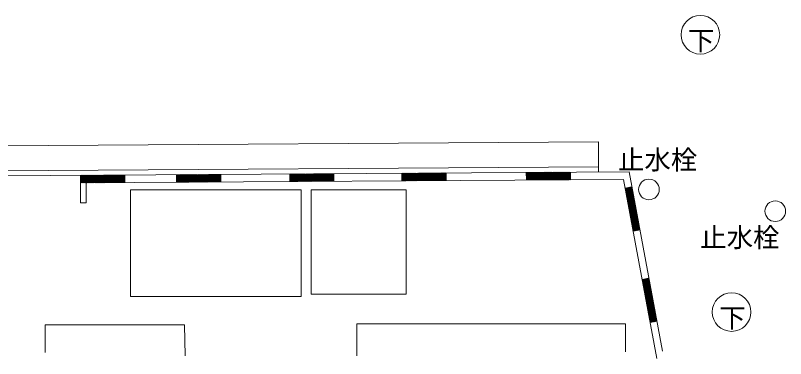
# Model space of a CAD drawing. Units: millimetres, scale not verified. Extents: x 0 to 420500, y 0 to 297000.
# Drawn here: x 76634 to 89735, y 30876 to 36714 of the extents above; entities that cross this region are included whole.
import ezdxf
from ezdxf.enums import TextEntityAlignment as Align

# ---------------------------------------------------------------- set-up
doc = ezdxf.new("R2010")
doc.units = ezdxf.units.MM
doc.header["$LTSCALE"] = 500
doc.layers.add('0-E公園外(道路など)', color=7, linetype='Continuous', lineweight=13)
doc.styles.add('ＭＳ ゴシック', font='')
doc.styles.get('ＭＳ ゴシック').set_extended_font_data('MS Gothic')

msp = doc.modelspace()

# ---------------------------------------------------------------- linework, layer by layer
at = {"layer": '0-E公園外(道路など)'}
for p, q in [((50307.2, 34328.6), (86550.5, 34560.9)), ((86550.9, 34049.9), (86550.5, 34560.9)), ((50307, 33904.1), (86550.8, 34136.4)), ((49560.1, 33812.8), (87072.8, 34053.3)), ((77741.4, 33961.4), (77773.7, 33993.7)), ((77741.4, 33979), (77755.9, 33993.6)), ((77741.4, 33993.5), (77741.8, 33525.8)), ((77741.5, 33873.1), (77862.7, 33994.2)), ((77741.5, 33890.7), (77844.9, 33994.1)), ((77741.5, 33908.4), (77827.1, 33994)), ((77741.5, 33926), (77809.3, 33993.9)), ((77741.5, 33943.7), (77791.5, 33993.8)), ((77751.9, 33865.8), (77880.5, 33994.4)), ((77769.7, 33865.9), (77898.3, 33994.5)), ((77787.5, 33866), (77916.1, 33994.6)), ((77805.3, 33866.1), (77933.9, 33994.7)), ((77823.1, 33866.2), (77951.7, 33994.8)), ((77840.9, 33866.4), (77969.4, 33994.9)), ((77858.7, 33866.5), (77987.2, 33995)), ((77876.5, 33866.6), (78005, 33995.2)), ((77894.2, 33866.7), (78022.8, 33995.3)), ((77912, 33866.8), (78040.6, 33995.4)), ((77929.8, 33866.9), (78058.4, 33995.5)), ((77947.6, 33867), (78076.2, 33995.6)), ((77965.4, 33867.2), (78094, 33995.7)), ((77983.2, 33867.3), (78111.8, 33995.8)), ((78001, 33867.4), (78129.6, 33996)), ((78018.8, 33867.5), (78147.4, 33996.1)), ((78036.6, 33867.6), (78165.2, 33996.2)), ((78054.4, 33867.7), (78183, 33996.3)), ((78072.2, 33867.8), (78200.7, 33996.4)), ((78090, 33868), (78218.5, 33996.5)), ((78107.7, 33868.1), (78236.3, 33996.6)), ((78125.5, 33868.2), (78254.1, 33996.8)), ((78143.3, 33868.3), (78271.9, 33996.9)), ((78161.1, 33868.4), (78289.7, 33997)), ((78178.9, 33868.5), (78307.5, 33997.1)), ((78196.7, 33868.6), (78325.3, 33997.2)), ((78214.5, 33868.8), (78343.1, 33997.3)), ((78232.3, 33868.9), (78360.9, 33997.4)), ((78250.1, 33869), (78378.7, 33997.6)), ((78267.9, 33869.1), (78396.5, 33997.7)), ((78285.7, 33869.2), (78414.2, 33997.8)), ((78303.5, 33869.3), (78432, 33997.9)), ((78321.2, 33869.4), (78449.8, 33998)), ((78339, 33869.6), (78467.6, 33998.1)), ((78356.8, 33869.7), (78485.4, 33998.2)), ((78374.6, 33869.8), (78492.9, 33988.1)), ((78392.4, 33869.9), (78492.9, 33970.4)), ((78410.2, 33870), (78493, 33952.8)), ((78428, 33870.1), (78493, 33935.1)), ((78492.9, 33998.3), (78493, 33870.5)), ((79375.5, 33936.5), (79443.4, 34004.4)), ((79375.5, 33954.2), (79425.6, 34004.3)), ((79375.5, 33971.9), (79407.8, 34004.2)), ((79375.5, 33989.5), (79390, 34004)), ((79375.5, 34003.9), (79375.6, 33876.2)), ((79375.6, 33883.5), (79496.8, 34004.7)), ((79375.6, 33901.2), (79479, 34004.6)), ((79375.6, 33918.9), (79461.2, 34004.5)), ((79386, 33876.3), (79514.6, 34004.8)), ((79403.8, 33876.4), (79532.4, 34005)), ((79421.6, 33876.5), (79550.2, 34005.1)), ((79439.4, 33876.6), (79567.9, 34005.2)), ((79457.2, 33876.7), (79585.7, 34005.3)), ((79474.9, 33876.8), (79603.5, 34005.4)), ((79492.7, 33876.9), (79621.3, 34005.5)), ((79510.5, 33877.1), (79639.1, 34005.6)), ((79528.3, 33877.2), (79656.9, 34005.8)), ((79546.1, 33877.3), (79674.7, 34005.9)), ((79563.9, 33877.4), (79692.5, 34006)), ((79581.7, 33877.5), (79710.3, 34006.1)), ((79599.5, 33877.6), (79728.1, 34006.2)), ((79617.3, 33877.7), (79745.9, 34006.3)), ((79635.1, 33877.9), (79763.7, 34006.4)), ((79652.9, 33878), (79781.4, 34006.5)), ((79670.7, 33878.1), (79799.2, 34006.7)), ((79688.5, 33878.2), (79817, 34006.8)), ((79706.2, 33878.3), (79834.8, 34006.9)), ((79724, 33878.4), (79852.6, 34007)), ((79741.8, 33878.5), (79870.4, 34007.1)), ((79759.6, 33878.7), (79888.2, 34007.2)), ((79777.4, 33878.8), (79906, 34007.3)), ((79795.2, 33878.9), (79923.8, 34007.5)), ((79813, 33879), (79941.6, 34007.6)), ((79830.8, 33879.1), (79959.4, 34007.7)), ((79848.6, 33879.2), (79977.2, 34007.8)), ((79866.4, 33879.3), (79994.9, 34007.9)), ((79884.2, 33879.5), (80012.7, 34008)), ((79902, 33879.6), (80030.5, 34008.1)), ((79919.7, 33879.7), (80048.3, 34008.3)), ((79937.5, 33879.8), (80066.1, 34008.4)), ((79955.3, 33879.9), (80083.9, 34008.5)), ((79973.1, 33880), (80101.7, 34008.6)), ((79990.9, 33880.1), (80119.5, 34008.7)), ((80008.7, 33880.3), (80127, 33998.6)), ((80026.5, 33880.4), (80127, 33980.9)), ((80044.3, 33880.5), (80127, 33963.2)), ((80062.1, 33880.6), (80127.1, 33945.6)), ((80127, 34008.8), (80127.1, 33881)), ((81301.3, 34016.3), (81301.4, 33888.5)), ((81301.4, 33895.9), (81422.6, 34017.1)), ((81301.4, 33913.5), (81404.8, 34017)), ((81301.4, 33931.2), (81387, 34016.8)), ((81301.4, 33948.9), (81369.3, 34016.7)), ((81301.4, 33966.5), (81351.5, 34016.6)), ((81301.4, 33984.2), (81333.7, 34016.5)), ((81301.4, 34001.9), (81315.9, 34016.4)), ((81311.8, 33888.6), (81440.4, 34017.2)), ((81329.6, 33888.7), (81458.2, 34017.3)), ((81347.4, 33888.8), (81476, 34017.4)), ((81365.2, 33888.9), (81493.8, 34017.5)), ((81383, 33889.1), (81511.6, 34017.6)), ((81400.8, 33889.2), (81529.4, 34017.8)), ((81418.6, 33889.3), (81547.2, 34017.9)), ((81436.4, 33889.4), (81565, 34018)), ((81454.2, 33889.5), (81582.8, 34018.1)), ((81472, 33889.6), (81600.5, 34018.2)), ((81489.8, 33889.7), (81618.3, 34018.3)), ((81507.6, 33889.9), (81636.1, 34018.4)), ((81525.3, 33890), (81653.9, 34018.6)), ((81543.1, 33890.1), (81671.7, 34018.7)), ((81560.9, 33890.2), (81689.5, 34018.8)), ((81578.7, 33890.3), (81707.3, 34018.9)), ((81596.5, 33890.4), (81725.1, 34019)), ((81614.3, 33890.5), (81742.9, 34019.1)), ((81632.1, 33890.7), (81760.7, 34019.2)), ((81649.9, 33890.8), (81778.5, 34019.3)), ((81667.7, 33890.9), (81796.3, 34019.5)), ((81685.5, 33891), (81814, 34019.6)), ((81703.3, 33891.1), (81831.8, 34019.7)), ((81721.1, 33891.2), (81849.6, 34019.8)), ((81738.8, 33891.3), (81867.4, 34019.9)), ((81756.6, 33891.5), (81885.2, 34020)), ((81774.4, 33891.6), (81903, 34020.1)), ((81792.2, 33891.7), (81920.8, 34020.3)), ((81810, 33891.8), (81938.6, 34020.4)), ((81827.8, 33891.9), (81956.4, 34020.5)), ((81845.6, 33892), (81974.2, 34020.6)), ((81863.4, 33892.1), (81992, 34020.7)), ((81881.2, 33892.3), (82009.8, 34020.8)), ((81899, 33892.4), (82027.5, 34020.9)), ((81916.8, 33892.5), (82045.3, 34021.1)), ((81934.6, 33892.6), (82052.9, 34010.9)), ((81952.3, 33892.7), (82052.9, 33993.2)), ((81970.1, 33892.8), (82052.9, 33975.6)), ((81987.9, 33892.9), (82052.9, 33957.9)), ((82005.7, 33893.1), (82052.9, 33940.3)), ((82052.9, 34021.1), (82053, 33893.4)), ((83207.8, 33961.1), (83275.7, 34028.9)), ((83207.8, 33978.8), (83257.9, 34028.8)), ((83207.8, 33996.4), (83240.1, 34028.7)), ((83207.8, 34014.1), (83222.3, 34028.6)), ((83207.8, 34028.5), (83207.9, 33900.8)), ((83207.9, 33908.1), (83329.1, 34029.3)), ((83207.9, 33925.8), (83311.3, 34029.2)), ((83207.9, 33943.4), (83293.5, 34029.1)), ((83218.3, 33900.8), (83346.9, 34029.4)), ((83236.1, 33900.9), (83364.7, 34029.5)), ((83253.9, 33901.1), (83382.4, 34029.6)), ((83271.7, 33901.2), (83400.2, 34029.7)), ((83289.5, 33901.3), (83418, 34029.9)), ((83307.2, 33901.4), (83435.8, 34030)), ((83325, 33901.5), (83453.6, 34030.1)), ((83342.8, 33901.6), (83471.4, 34030.2)), ((83360.6, 33901.7), (83489.2, 34030.3)), ((83378.4, 33901.9), (83507, 34030.4)), ((83396.2, 33902), (83524.8, 34030.5)), ((83414, 33902.1), (83542.6, 34030.7)), ((83431.8, 33902.2), (83560.4, 34030.8)), ((83449.6, 33902.3), (83578.2, 34030.9)), ((83467.4, 33902.4), (83595.9, 34031)), ((83485.2, 33902.5), (83613.7, 34031.1)), ((83503, 33902.7), (83631.5, 34031.2)), ((83520.7, 33902.8), (83649.3, 34031.3)), ((83538.5, 33902.9), (83667.1, 34031.5)), ((83556.3, 33903), (83684.9, 34031.6)), ((83574.1, 33903.1), (83702.7, 34031.7)), ((83591.9, 33903.2), (83720.5, 34031.8)), ((83609.7, 33903.3), (83738.3, 34031.9)), ((83627.5, 33903.5), (83756.1, 34032)), ((83645.3, 33903.6), (83773.9, 34032.1)), ((83663.1, 33903.7), (83791.7, 34032.3)), ((83680.9, 33903.8), (83809.4, 34032.4)), ((83698.7, 33903.9), (83827.2, 34032.5)), ((83716.5, 33904), (83845, 34032.6)), ((83734.2, 33904.1), (83862.8, 34032.7)), ((83752, 33904.2), (83880.6, 34032.8)), ((83769.8, 33904.4), (83898.4, 34032.9)), ((83787.6, 33904.5), (83916.2, 34033.1)), ((83805.4, 33904.6), (83934, 34033.2)), ((83823.2, 33904.7), (83951.8, 34033.3)), ((83841, 33904.8), (83959.3, 34023.1)), ((83858.8, 33904.9), (83959.3, 34005.5)), ((83876.6, 33905), (83959.3, 33987.8)), ((83894.4, 33905.2), (83959.4, 33970.1)), ((83912.2, 33905.3), (83959.4, 33952.5)), ((83930, 33905.4), (83959.4, 33934.8)), ((83959.3, 34033.3), (83959.4, 33905.6)), ((85324.8, 34042.1), (85324.9, 33914.3)), ((85324.9, 33921.7), (85446.1, 34042.9)), ((85324.9, 33939.3), (85428.3, 34042.7)), ((85324.9, 33957), (85410.5, 34042.6)), ((85324.9, 33974.7), (85392.8, 34042.5)), ((85324.9, 33992.3), (85375, 34042.4)), ((85324.9, 34010), (85357.2, 34042.3)), ((85324.9, 34027.6), (85339.4, 34042.2)), ((85335.3, 33914.4), (85463.9, 34043)), ((85353.1, 33914.5), (85481.7, 34043.1)), ((85370.9, 33914.6), (85499.5, 34043.2)), ((85388.7, 33914.7), (85517.3, 34043.3)), ((85406.5, 33914.9), (85535.1, 34043.4)), ((85424.3, 33915), (85552.9, 34043.5)), ((85442.1, 33915.1), (85570.7, 34043.7)), ((85459.9, 33915.2), (85588.5, 34043.8)), ((85477.7, 33915.3), (85606.3, 34043.9)), ((85495.5, 33915.4), (85624, 34044)), ((85513.3, 33915.5), (85641.8, 34044.1)), ((85531.1, 33915.7), (85659.6, 34044.2)), ((85548.8, 33915.8), (85677.4, 34044.3)), ((85566.6, 33915.9), (85695.2, 34044.5)), ((85584.4, 33916), (85713, 34044.6)), ((85602.2, 33916.1), (85730.8, 34044.7)), ((85620, 33916.2), (85748.6, 34044.8)), ((85637.8, 33916.3), (85766.4, 34044.9)), ((85655.6, 33916.5), (85784.2, 34045)), ((85673.4, 33916.6), (85802, 34045.1)), ((85691.2, 33916.7), (85819.8, 34045.3)), ((85709, 33916.8), (85837.5, 34045.4)), ((85726.8, 33916.9), (85855.3, 34045.5)), ((85744.6, 33917), (85873.1, 34045.6)), ((85762.3, 33917.1), (85890.9, 34045.7)), ((85780.1, 33917.2), (85908.7, 34045.8)), ((85797.9, 33917.4), (85926.5, 34045.9)), ((85815.7, 33917.5), (85944.3, 34046.1)), ((85833.5, 33917.6), (85962.1, 34046.2)), ((85851.3, 33917.7), (85979.9, 34046.3)), ((85869.1, 33917.8), (85997.7, 34046.4)), ((85886.9, 33917.9), (86015.5, 34046.5)), ((85904.7, 33918), (86033.3, 34046.6)), ((85922.5, 33918.2), (86051, 34046.7)), ((85940.3, 33918.3), (86068.8, 34046.9)), ((85958.1, 33918.4), (86076.4, 34036.7)), ((85975.8, 33918.5), (86076.4, 34019)), ((85993.6, 33918.6), (86076.4, 34001.4)), ((86011.4, 33918.7), (86076.4, 33983.7)), ((86029.2, 33918.8), (86076.4, 33966)), ((86047, 33919), (86076.4, 33948.4)), ((86064.8, 33919.1), (86076.5, 33930.7)), ((86076.4, 34046.9), (86076.5, 33919.1)), ((87072.8, 34053.3), (87640.5, 31003.9)), ((77741.5, 33865.7), (86979.1, 33924.9)), ((77839.7, 33866.3), (77839.9, 33528)), ((78445.8, 33870.2), (78493, 33917.4)), ((78463.6, 33870.3), (78493, 33899.8)), ((78481.4, 33870.5), (78493, 33882.1)), ((80079.9, 33880.7), (80127.1, 33927.9)), ((80097.7, 33880.8), (80127.1, 33910.2)), ((80115.5, 33880.9), (80127.1, 33892.6)), ((82023.5, 33893.2), (82052.9, 33922.6)), ((82041.3, 33893.3), (82053, 33904.9)), ((83947.7, 33905.5), (83959.4, 33917.2)), ((86979.1, 33924.9), (87546.8, 30875.6)), ((87007.1, 33774.5), (87120.9, 33795.4)), ((87009.4, 33762.4), (87024.7, 33777.8)), ((87012.2, 33747.5), (87046.4, 33781.7)), ((87014.9, 33732.6), (87068, 33785.7)), ((87017.7, 33717.7), (87089.7, 33789.7)), ((87020.5, 33702.8), (87111.4, 33793.7)), ((87023.3, 33687.9), (87122.4, 33787.1)), ((87026, 33673), (87125.2, 33772.2)), ((87028.8, 33658.1), (87128, 33757.3)), ((87031.6, 33643.2), (87130.7, 33742.4)), ((87034.4, 33628.3), (87133.5, 33727.5)), ((87037.1, 33613.4), (87136.3, 33712.6)), ((87039.9, 33598.5), (87139.1, 33697.7)), ((87042.7, 33583.6), (87141.8, 33682.8)), ((87045.5, 33568.7), (87144.6, 33667.8)), ((87048.2, 33553.8), (87147.4, 33652.9)), ((87051, 33538.9), (87150.2, 33638)), ((87053.8, 33524), (87152.9, 33623.1)), ((87056.6, 33509.1), (87155.7, 33608.2)), ((87059.3, 33494.2), (87158.5, 33593.3)), ((87062.1, 33479.3), (87161.3, 33578.4)), ((87064.9, 33464.4), (87164, 33563.5)), ((87067.7, 33449.5), (87166.8, 33548.6)), ((77741.8, 33525.8), (77839.9, 33528)), ((87070.4, 33434.6), (87169.6, 33533.7)), ((87073.2, 33419.7), (87172.4, 33518.8)), ((87076, 33404.8), (87175.1, 33503.9)), ((87078.8, 33389.9), (87177.9, 33489)), ((87081.5, 33375), (87180.7, 33474.1)), ((87084.3, 33360.1), (87183.4, 33459.2)), ((87087.1, 33345.2), (87186.2, 33444.3)), ((87089.9, 33330.3), (87189, 33429.4)), ((87092.6, 33315.4), (87191.8, 33414.5)), ((87095.4, 33300.4), (87194.5, 33399.6)), ((87098.2, 33285.5), (87197.3, 33384.7)), ((87101, 33270.6), (87200.1, 33369.8)), ((87103.7, 33255.7), (87202.9, 33354.9)), ((87106.5, 33240.8), (87205.6, 33340)), ((87109.3, 33225.9), (87208.4, 33325.1)), ((87112.1, 33211), (87211.2, 33310.2)), ((87114.8, 33196.1), (87214, 33295.3)), ((87117.6, 33181.2), (87216.7, 33280.4)), ((87120.4, 33166.3), (87219.5, 33265.5)), ((87123.1, 33151.4), (87222.3, 33250.6)), ((87125.9, 33136.5), (87225.1, 33235.7)), ((87128.7, 33121.6), (87227.8, 33220.8)), ((87131.5, 33106.7), (87230.6, 33205.9)), ((87134.2, 33091.8), (87233.4, 33190.9)), ((87137, 33076.9), (87236.2, 33176)), ((87139.8, 33062), (87238.9, 33161.1)), ((87142.6, 33047.1), (87241.7, 33146.2)), ((87143.1, 33044), (87256.9, 33064.9)), ((87160.3, 33047.2), (87244.5, 33131.3)), ((87182, 33051.2), (87247.3, 33116.4)), ((87203.7, 33055.1), (87250, 33101.5)), ((87225.3, 33059.1), (87252.8, 33086.6)), ((87247, 33063.1), (87255.6, 33071.7)), ((87296.1, 32222.3), (87409.8, 32243.2)), ((87301.1, 32195.3), (87335.4, 32229.5)), ((87303.9, 32180.4), (87357, 32233.5)), ((87306.7, 32165.5), (87378.7, 32237.5)), ((87309.5, 32150.6), (87400.3, 32241.5)), ((87312.2, 32135.7), (87411.4, 32234.8)), ((87298.4, 32210.2), (87313.7, 32225.5)), ((87315, 32120.8), (87414.2, 32219.9)), ((87317.8, 32105.9), (87416.9, 32205)), ((87320.6, 32091), (87419.7, 32190.1)), ((87323.3, 32076.1), (87422.5, 32175.2)), ((87326.1, 32061.2), (87425.3, 32160.3)), ((87328.9, 32046.3), (87428, 32145.4)), ((87331.7, 32031.4), (87430.8, 32130.5)), ((87334.4, 32016.5), (87433.6, 32115.6)), ((87337.2, 32001.6), (87436.4, 32100.7)), ((87340, 31986.7), (87439.1, 32085.8)), ((87342.8, 31971.8), (87441.9, 32070.9)), ((87345.5, 31956.8), (87444.7, 32056)), ((87348.3, 31941.9), (87447.5, 32041.1)), ((87351.1, 31927), (87450.2, 32026.2)), ((87353.9, 31912.1), (87453, 32011.3)), ((87356.6, 31897.2), (87455.8, 31996.4)), ((87359.4, 31882.3), (87458.6, 31981.5)), ((87362.2, 31867.4), (87461.3, 31966.6)), ((87365, 31852.5), (87464.1, 31951.7)), ((87367.7, 31837.6), (87466.9, 31936.8)), ((87370.5, 31822.7), (87469.7, 31921.9)), ((87373.3, 31807.8), (87472.4, 31907)), ((87376.1, 31792.9), (87475.2, 31892.1)), ((87378.8, 31778), (87478, 31877.2)), ((87381.6, 31763.1), (87480.8, 31862.3)), ((87384.4, 31748.2), (87483.5, 31847.3)), ((87387.2, 31733.3), (87486.3, 31832.4)), ((87389.9, 31718.4), (87489.1, 31817.5)), ((87392.7, 31703.5), (87491.8, 31802.6)), ((87395.5, 31688.6), (87494.6, 31787.7)), ((87398.3, 31673.7), (87497.4, 31772.8)), ((87401, 31658.8), (87500.2, 31757.9)), ((87403.8, 31643.9), (87502.9, 31743)), ((87406.6, 31629), (87505.7, 31728.1)), ((87409.4, 31614.1), (87508.5, 31713.2)), ((87412.1, 31599.2), (87511.3, 31698.3)), ((87414.9, 31584.3), (87514, 31683.4)), ((87417.7, 31569.4), (87516.8, 31668.5)), ((87420.5, 31554.5), (87519.6, 31653.6)), ((87423.2, 31539.6), (87522.4, 31638.7)), ((87426, 31524.7), (87525.1, 31623.8)), ((87428.8, 31509.8), (87527.9, 31608.9)), ((87431.6, 31494.9), (87530.7, 31594)), ((87449.3, 31494.9), (87533.5, 31579.1)), ((77142.6, 30979.5), (77142.6, 31451.9)), ((77142.6, 31451.9), (79510.5, 31451.9)), ((79510.5, 31451.9), (79519.8, 30920.6)), ((82440.7, 30924.9), (82440.7, 31464.9)), ((82440.7, 31464.9), (87010, 31464.9)), ((87010, 31464.9), (87010, 30990.7)), ((87432.1, 31491.8), (87545.8, 31512.7)), ((87471, 31498.9), (87536.2, 31564.2)), ((87492.6, 31502.9), (87539, 31549.3)), ((87514.3, 31506.9), (87541.8, 31534.4)), ((87536, 31510.9), (87544.6, 31519.5))]:
    msp.add_line(p, q, dxfattribs=at)
for points in [[(81494.3, 31929.5), (78594, 31929.5), (78594, 33746.3), (81494.3, 33746.3)], [(81664.9, 33746.3), (83279.1, 33746.3), (83279.1, 31968.8), (81664.9, 31968.8)]]:
    msp.add_lwpolyline(points, close=True, dxfattribs=at)
for centre, radius in [((88285.2, 36384.6), 329), ((87410.7, 33752.7), 175.6), ((89559.1, 33383.3), 175.6), ((88816, 31667.6), 329)]:
    msp.add_circle(centre, radius, dxfattribs=at)

# ---------------------------------------------------------------- texts
at = {"layer": '0-E公園外(道路など)', "style": 'ＭＳ ゴシック'}
for s, p in [('下', (88299.7, 36285.4)), ('止水栓', (87557.7, 34258.6)), ('止水栓', (88956.5, 32937.5)), ('下', (88830.4, 31568.3))]:
    msp.add_text(s, height=329.9, dxfattribs=at).set_placement(p, align=Align.MIDDLE_CENTER)

doc.saveas('drawing.dxf')
